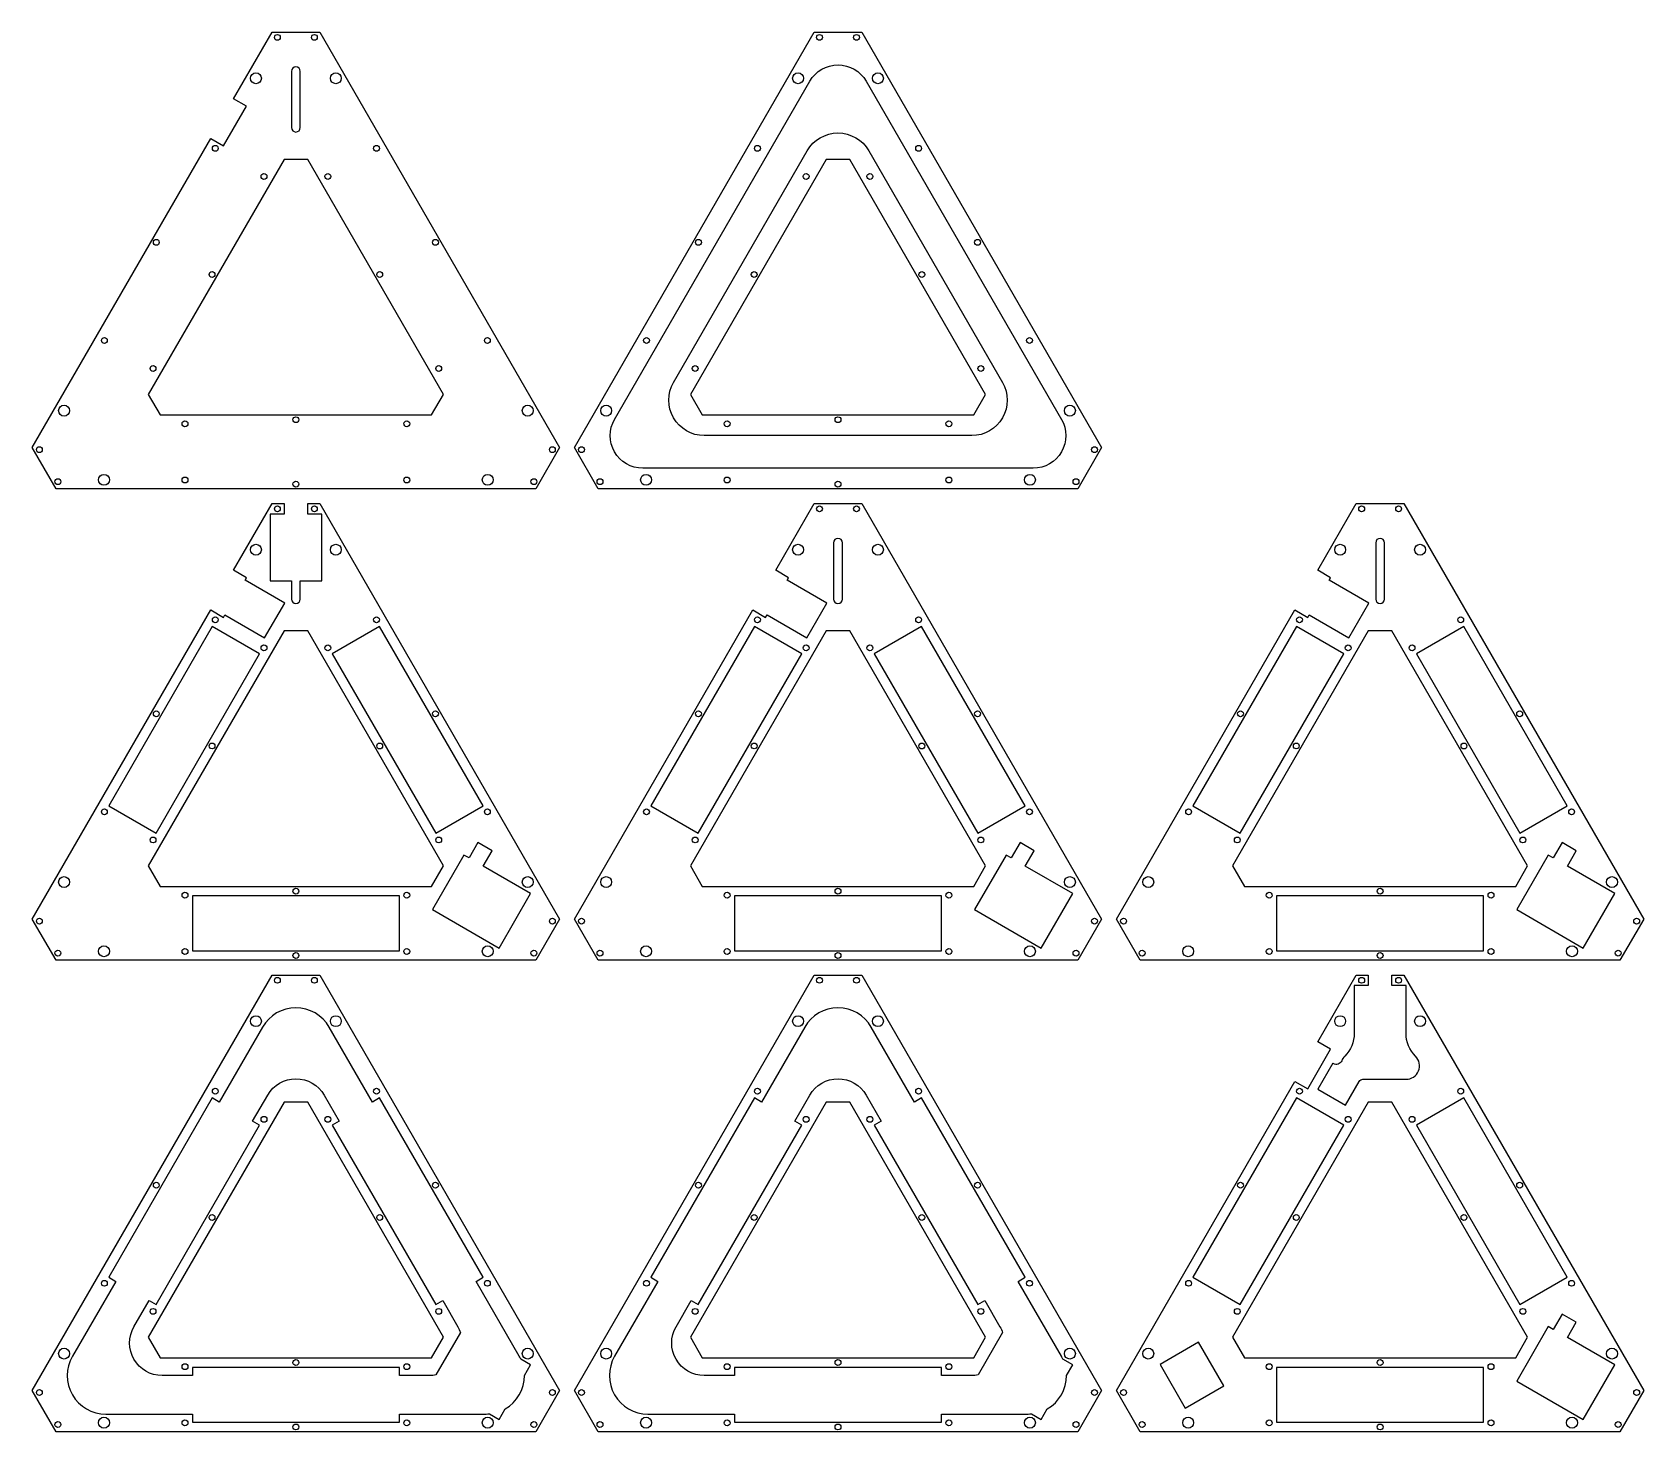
# Model space of a CAD drawing. Extents: x -89 to 456, y -56 to 417.
import ezdxf

# ---------------------------------------------------------------- set-up
doc = ezdxf.new("R2010")
doc.units = 0

# ---------------------------------------------------------------- blocks, each defined once
blk = doc.blocks.new('MYLAYER')
at = {"layer": 'Body_Slices', "color": 0}
for points in [[(89.13, -42.16), (81.08, -56.1), (-81.08, -56.1), (-89.13, -42.16), (-8.05, 98.27), (8.05, 98.27)], [(-4, 55.28), (-49.88, -24.18), (-45.88, -31.1), (45.88, -31.1), (49.88, -24.18), (4, 55.28)]]:
    blk.add_lwpolyline(points, close=True, dxfattribs=at)
for points in [[(-25.89, 55.36), (-28.27, 56.74), (-63.27, -3.88), (-60.89, -5.26), (-75.53, -30.6, 0.57735), (-64.27, -50.1), (-35, -50.1), (-35, -52.85), (35, -52.85), (35, -50.1), (64.27, -50.1, 0.021786), (65.4, -50.06), (68.69, -51.95), (70.76, -48.37, 0.268334), (77.27, -37.1), (79.34, -33.51), (76.05, -31.61, 0.021786), (75.53, -30.6), (60.89, -5.26), (63.27, -3.88), (28.27, 56.74), (25.89, 55.36), (11.26, 80.71, 0.57735), (-11.26, 80.71)], [(9.53, 57.71), (14.63, 48.86), (12.25, 47.49), (47.25, -13.13), (49.63, -11.76), (54.74, -20.6, -0.049153), (55.63, -22.57), (47.36, -36.89, -0.049153), (45.21, -37.1), (35, -37.1), (35, -34.35), (-35, -34.35), (-35, -37.1), (-45.21, -37.1, -0.57735), (-54.74, -20.6), (-49.63, -11.76), (-47.25, -13.13), (-12.25, 47.49), (-14.63, 48.86), (-9.53, 57.71, -0.57735)]]:
    blk.add_lwpolyline(points, format="xyb", close=True, dxfattribs=at)
for centre, radius in [((-6.25, 96.52), 0.99), ((6.25, 96.52), 0.99), ((-13.5, 82.7), 1.85), ((13.5, 82.7), 1.85), ((-27.25, 59.02), 0.99), ((27.25, 59.02), 0.99), ((-10.79, 49.52), 0.99), ((10.79, 49.52), 0.99), ((-47.19, 27.24), 0.99), ((47.18, 27.24), 0.99), ((-28.34, 16.36), 0.99), ((28.34, 16.36), 0.99), ((-64.73, -5.91), 0.99), ((64.73, -5.91), 0.99), ((-48.28, -15.41), 0.99), ((48.28, -15.41), 0.99), ((-78.37, -29.66), 1.85), ((0, -32.72), 0.99), ((78.37, -29.66), 1.85), ((-37.49, -34.1), 0.99), ((37.49, -34.1), 0.99), ((-86.71, -42.85), 0.99), ((86.71, -42.85), 0.99), ((-80.46, -53.67), 0.99), ((-64.87, -53.04), 1.85), ((-37.49, -53.1), 0.99), ((0, -54.48), 0.99), ((37.49, -53.1), 0.99), ((64.87, -53.04), 1.85), ((80.46, -53.67), 0.99)]:
    blk.add_circle(centre, radius, dxfattribs=at)
blk = doc.blocks.new('MYLAYER005')
at = {"layer": 'Body_Slices', "color": 0}
for points in [[(455.63, 117.21), (447.58, 103.27), (285.43, 103.27), (277.38, 117.21), (337.71, 221.7), (342.04, 219.2), (342.51, 220.02), (355.93, 212.27), (362.73, 224.05), (349.31, 231.8), (349.79, 232.62), (345.46, 235.12), (358.46, 257.64), (374.56, 257.64)], [(303.23, 155.49), (319.25, 146.24), (354.25, 206.86), (338.23, 216.11)], [(362.51, 214.65), (316.63, 135.19), (320.63, 128.27), (412.38, 128.27), (416.38, 135.19), (370.51, 214.65)], [(413.76, 146.24), (429.78, 155.49), (394.78, 216.11), (378.76, 206.86)], [(445.84, 125.86), (429.82, 135.11), (432.82, 140.31), (428.06, 143.06), (425.06, 137.86), (423.33, 138.86), (412.68, 120.42), (435.19, 107.42)], [(401.51, 106.52), (401.51, 125.02), (331.51, 125.02), (331.51, 106.52)]]:
    blk.add_lwpolyline(points, close=True, dxfattribs=at)
blk.add_lwpolyline([(365.01, 244.41), (365.01, 225.41, 1), (368.01, 225.41), (368.01, 244.41, 1)], format="xyb", close=True, dxfattribs=at)
for centre, radius in [((360.26, 255.89), 0.99), ((372.76, 255.89), 0.99), ((353.01, 242.07), 1.85), ((380.01, 242.07), 1.85), ((339.26, 218.39), 0.99), ((393.75, 218.39), 0.99), ((355.71, 208.89), 0.99), ((377.3, 208.89), 0.99), ((319.32, 186.61), 0.99), ((413.69, 186.62), 0.99), ((338.17, 175.74), 0.99), ((394.85, 175.73), 0.99), ((301.77, 153.46), 0.99), ((431.24, 153.46), 0.99), ((318.23, 143.96), 0.99), ((414.78, 143.96), 0.99), ((288.13, 129.71), 1.85), ((444.88, 129.71), 1.85), ((329.02, 125.27), 0.99), ((366.5, 126.65), 0.99), ((403.99, 125.27), 0.99), ((279.79, 116.53), 0.99), ((453.22, 116.53), 0.99), ((286.04, 105.7), 0.99), ((301.63, 106.33), 1.85), ((329.02, 106.27), 0.99), ((366.51, 104.89), 0.99), ((403.99, 106.27), 0.99), ((431.38, 106.33), 1.85), ((446.97, 105.7), 0.99)]:
    blk.add_circle(centre, radius, dxfattribs=at)
blk = doc.blocks.new('MYLAYER004')
at = {"layer": 'Body_Slices', "color": 0}
for points in [[(272.38, 117.21), (264.33, 103.27), (102.18, 103.27), (94.13, 117.21), (154.45, 221.7), (158.78, 219.2), (159.26, 220.02), (172.68, 212.27), (179.48, 224.05), (166.06, 231.8), (166.53, 232.62), (162.2, 235.12), (175.2, 257.64), (191.3, 257.64)], [(119.98, 155.49), (136, 146.24), (171, 206.86), (154.98, 216.11)], [(179.25, 214.65), (133.38, 135.19), (137.38, 128.27), (229.13, 128.27), (233.13, 135.19), (187.25, 214.65)], [(230.5, 146.24), (246.53, 155.49), (211.53, 216.11), (195.5, 206.86)], [(262.59, 125.86), (246.57, 135.11), (249.57, 140.31), (244.81, 143.06), (241.81, 137.86), (240.07, 138.86), (229.42, 120.42), (251.94, 107.42)], [(218.25, 106.52), (218.25, 125.02), (148.25, 125.02), (148.25, 106.52)]]:
    blk.add_lwpolyline(points, close=True, dxfattribs=at)
blk.add_lwpolyline([(181.75, 244.41), (181.75, 225.41, 1), (184.75, 225.41), (184.75, 244.41, 1)], format="xyb", close=True, dxfattribs=at)
for centre, radius in [((177, 255.89), 0.99), ((189.5, 255.89), 0.99), ((169.75, 242.07), 1.85), ((196.75, 242.07), 1.85), ((156.01, 218.39), 0.99), ((210.5, 218.39), 0.99), ((172.46, 208.89), 0.99), ((194.04, 208.89), 0.99), ((136.07, 186.61), 0.99), ((230.44, 186.62), 0.99), ((154.91, 175.74), 0.99), ((211.59, 175.73), 0.99), ((118.52, 153.46), 0.99), ((247.99, 153.46), 0.99), ((134.97, 143.96), 0.99), ((231.53, 143.96), 0.99), ((104.88, 129.71), 1.85), ((261.63, 129.71), 1.85), ((145.77, 125.27), 0.99), ((183.25, 126.65), 0.99), ((220.74, 125.27), 0.99), ((96.54, 116.53), 0.99), ((269.96, 116.53), 0.99), ((102.79, 105.7), 0.99), ((118.38, 106.33), 1.85), ((145.77, 106.27), 0.99), ((183.25, 104.89), 0.99), ((220.74, 106.27), 0.99), ((248.13, 106.33), 1.85), ((263.71, 105.7), 0.99)]:
    blk.add_circle(centre, radius, dxfattribs=at)
blk = doc.blocks.new('MYLAYER002')
at = {"layer": 'Body_Slices', "color": 0}
blk.add_lwpolyline([(350.49, 68.46), (345.46, 59.76), (354.82, 54.35), (359.41, 62.3, -0.267949), (360.71, 63.05), (375.26, 63.05, 0.668178), (378.48, 70.83, -0.198912), (375.26, 78.61), (375.26, 94.77), (370.51, 94.77), (370.51, 98.27), (374.56, 98.27), (455.63, -42.16), (447.58, -56.1), (285.43, -56.1), (277.38, -42.16), (337.71, 62.33), (342.04, 59.83), (349.79, 73.25), (345.46, 75.75), (358.46, 98.27), (362.51, 98.27), (362.51, 94.77), (357.76, 94.77), (357.76, 78.61, -0.198912), (354.53, 70.83, 0.100214), (353.53, 69.33, -0.455152), (350.68, 68.35)], format="xyb", close=True, dxfattribs=at)
for points in [[(303.23, -3.88), (319.25, -13.13), (354.25, 47.49), (338.23, 56.74)], [(362.51, 55.28), (316.63, -24.18), (320.63, -31.1), (412.38, -31.1), (416.38, -24.18), (370.51, 55.28)], [(394.78, 56.74), (378.76, 47.49), (413.76, -13.13), (429.78, -3.88)], [(445.84, -33.51), (429.82, -24.26), (432.82, -19.06), (428.06, -16.31), (425.06, -21.51), (423.33, -20.51), (412.68, -38.95), (435.19, -51.95)], [(300.66, -48.1), (313.65, -40.6), (305.15, -25.87), (292.16, -33.37)], [(401.51, -52.85), (401.51, -34.35), (331.51, -34.35), (331.51, -52.85)]]:
    blk.add_lwpolyline(points, close=True, dxfattribs=at)
for centre, radius in [((360.26, 96.52), 0.99), ((372.76, 96.52), 0.99), ((353.01, 82.7), 1.85), ((380.01, 82.7), 1.85), ((339.26, 59.02), 0.99), ((393.75, 59.02), 0.99), ((355.71, 49.52), 0.99), ((377.3, 49.52), 0.99), ((319.32, 27.24), 0.99), ((413.69, 27.24), 0.99), ((338.17, 16.36), 0.99), ((394.85, 16.36), 0.99), ((301.77, -5.91), 0.99), ((431.24, -5.91), 0.99), ((318.23, -15.41), 0.99), ((414.78, -15.41), 0.99), ((288.13, -29.66), 1.85), ((366.5, -32.72), 0.99), ((444.88, -29.66), 1.85), ((329.02, -34.1), 0.99), ((403.99, -34.1), 0.99), ((279.79, -42.85), 0.99), ((453.22, -42.85), 0.99), ((286.04, -53.67), 0.99), ((301.63, -53.04), 1.85), ((329.02, -53.1), 0.99), ((366.51, -54.48), 0.99), ((403.99, -53.1), 0.99), ((431.38, -53.04), 1.85), ((446.97, -53.67), 0.99)]:
    blk.add_circle(centre, radius, dxfattribs=at)
blk = doc.blocks.new('MYLAYER006')
at = {"layer": 'Body_Slices', "color": 0}
for points in [[(89.13, 276.58), (81.08, 262.64), (-81.08, 262.64), (-89.13, 276.58), (-28.8, 381.07), (-24.47, 378.57), (-16.72, 391.99), (-21.05, 394.49), (-8.05, 417.01), (8.05, 417.01)], [(-4, 374.02), (-49.88, 294.57), (-45.88, 287.64), (45.88, 287.64), (49.88, 294.57), (4, 374.02)]]:
    blk.add_lwpolyline(points, close=True, dxfattribs=at)
blk.add_lwpolyline([(-1.5, 403.78), (-1.5, 384.78, 1), (1.5, 384.78), (1.5, 403.78, 1)], format="xyb", close=True, dxfattribs=at)
for centre, radius in [((-6.25, 415.26), 0.99), ((6.25, 415.26), 0.99), ((-13.5, 401.45), 1.85), ((13.5, 401.45), 1.85), ((-27.25, 377.76), 0.99), ((27.25, 377.76), 0.99), ((-10.79, 368.26), 0.99), ((10.79, 368.26), 0.99), ((-47.19, 345.98), 0.99), ((47.18, 345.99), 0.99), ((-28.34, 335.11), 0.99), ((28.34, 335.1), 0.99), ((-64.73, 312.83), 0.99), ((64.73, 312.83), 0.99), ((-48.28, 303.33), 0.99), ((48.28, 303.33), 0.99), ((-78.37, 289.08), 1.85), ((78.37, 289.08), 1.85), ((-37.49, 284.64), 0.99), ((0, 286.02), 0.99), ((37.49, 284.64), 0.99), ((-86.71, 275.9), 0.99), ((86.71, 275.9), 0.99), ((-64.87, 265.7), 1.85), ((64.87, 265.7), 1.85), ((-80.46, 265.07), 0.99), ((-37.49, 265.64), 0.99), ((0, 264.26), 0.99), ((37.49, 265.64), 0.99), ((80.46, 265.07), 0.99)]:
    blk.add_circle(centre, radius, dxfattribs=at)
blk = doc.blocks.new('MYLAYER001')
at = {"layer": 'Body_Slices', "color": 0}
for points in [[(272.38, -42.16), (264.33, -56.1), (102.18, -56.1), (94.13, -42.16), (175.2, 98.27), (191.3, 98.27)], [(179.25, 55.28), (133.38, -24.18), (137.38, -31.1), (229.13, -31.1), (233.13, -24.18), (187.25, 55.28)]]:
    blk.add_lwpolyline(points, close=True, dxfattribs=at)
for points in [[(157.36, 55.36), (154.98, 56.74), (119.98, -3.88), (122.36, -5.26), (107.73, -30.6, 0.57735), (118.99, -50.1), (148.25, -50.1), (148.25, -52.85), (218.25, -52.85), (218.25, -50.1), (247.52, -50.1, 0.021786), (248.65, -50.06), (251.94, -51.95), (254.01, -48.37, 0.268334), (260.52, -37.1), (262.59, -33.51), (259.3, -31.61, 0.021786), (258.78, -30.6), (244.14, -5.26), (246.53, -3.88), (211.53, 56.74), (209.14, 55.36), (194.51, 80.71, 0.57735), (171.99, 80.71)], [(192.78, 57.71), (197.89, 48.86), (195.5, 47.49), (230.5, -13.13), (232.89, -11.76), (237.99, -20.6, -0.049153), (238.88, -22.57), (230.61, -36.89, -0.049153), (228.47, -37.1), (218.25, -37.1), (218.25, -34.35), (148.25, -34.35), (148.25, -37.1), (138.04, -37.1, -0.57735), (128.51, -20.6), (133.62, -11.76), (136, -13.13), (171, 47.49), (168.62, 48.86), (173.73, 57.71, -0.57735)]]:
    blk.add_lwpolyline(points, format="xyb", close=True, dxfattribs=at)
for centre, radius in [((177, 96.52), 0.99), ((189.5, 96.52), 0.99), ((169.75, 82.7), 1.85), ((196.75, 82.7), 1.85), ((156.01, 59.02), 0.99), ((210.5, 59.02), 0.99), ((172.46, 49.52), 0.99), ((194.04, 49.52), 0.99), ((136.07, 27.24), 0.99), ((230.44, 27.24), 0.99), ((154.91, 16.36), 0.99), ((211.59, 16.36), 0.99), ((118.52, -5.91), 0.99), ((247.99, -5.91), 0.99), ((134.97, -15.41), 0.99), ((231.53, -15.41), 0.99), ((104.88, -29.66), 1.85), ((183.25, -32.72), 0.99), ((261.63, -29.66), 1.85), ((145.77, -34.1), 0.99), ((220.74, -34.1), 0.99), ((96.54, -42.85), 0.99), ((269.96, -42.85), 0.99), ((102.79, -53.67), 0.99), ((118.38, -53.04), 1.85), ((145.77, -53.1), 0.99), ((183.25, -54.48), 0.99), ((220.74, -53.1), 0.99), ((248.13, -53.04), 1.85), ((263.71, -53.67), 0.99)]:
    blk.add_circle(centre, radius, dxfattribs=at)
blk = doc.blocks.new('MYLAYER003')
at = {"layer": 'Body_Slices', "color": 0}
blk.add_lwpolyline([(-1.5, 231.54), (-1.5, 225.41, 1), (1.5, 225.41), (1.5, 231.54), (8.75, 231.54), (8.75, 254.14), (4, 254.14), (4, 257.64), (8.05, 257.64), (89.13, 117.21), (81.08, 103.27), (-81.08, 103.27), (-89.13, 117.21), (-28.8, 221.7), (-24.47, 219.2), (-23.99, 220.02), (-10.57, 212.27), (-3.77, 224.05), (-17.19, 231.8), (-16.72, 232.62), (-21.05, 235.12), (-8.05, 257.64), (-4, 257.64), (-4, 254.14), (-8.75, 254.14), (-8.75, 231.54)], format="xyb", close=True, dxfattribs=at)
for points in [[(-63.27, 155.49), (-47.25, 146.24), (-12.25, 206.86), (-28.27, 216.11)], [(-4, 214.65), (-49.88, 135.19), (-45.88, 128.27), (45.88, 128.27), (49.88, 135.19), (4, 214.65)], [(28.27, 216.11), (12.25, 206.86), (47.25, 146.24), (63.27, 155.49)], [(79.34, 125.86), (63.32, 135.11), (66.32, 140.31), (61.55, 143.06), (58.55, 137.86), (56.82, 138.86), (46.17, 120.42), (68.69, 107.42)], [(35, 106.52), (35, 125.02), (-35, 125.02), (-35, 106.52)]]:
    blk.add_lwpolyline(points, close=True, dxfattribs=at)
for centre, radius in [((-6.25, 255.89), 0.99), ((6.25, 255.89), 0.99), ((-13.5, 242.07), 1.85), ((13.5, 242.07), 1.85), ((-27.25, 218.39), 0.99), ((27.25, 218.39), 0.99), ((-10.79, 208.89), 0.99), ((10.79, 208.89), 0.99), ((-47.19, 186.61), 0.99), ((47.18, 186.62), 0.99), ((-28.34, 175.74), 0.99), ((28.34, 175.73), 0.99), ((-64.73, 153.46), 0.99), ((64.73, 153.46), 0.99), ((-48.28, 143.96), 0.99), ((48.28, 143.96), 0.99), ((-78.37, 129.71), 1.85), ((78.37, 129.71), 1.85), ((-37.49, 125.27), 0.99), ((0, 126.65), 0.99), ((37.49, 125.27), 0.99), ((-86.71, 116.53), 0.99), ((86.71, 116.53), 0.99), ((-80.46, 105.7), 0.99), ((-64.87, 106.33), 1.85), ((-37.49, 106.27), 0.99), ((0, 104.89), 0.99), ((37.49, 106.27), 0.99), ((64.87, 106.33), 1.85), ((80.46, 105.7), 0.99)]:
    blk.add_circle(centre, radius, dxfattribs=at)
blk = doc.blocks.new('MYLAYER007')
at = {"layer": 'Body_Slices', "color": 0}
for points in [[(272.38, 276.58), (264.33, 262.64), (102.18, 262.64), (94.13, 276.58), (175.2, 417.01), (191.3, 417.01)], [(179.25, 374.02), (133.38, 294.57), (137.38, 287.64), (229.13, 287.64), (233.13, 294.57), (187.25, 374.02)]]:
    blk.add_lwpolyline(points, close=True, dxfattribs=at)
for points in [[(117.25, 269.64, -0.57735), (107.73, 286.14), (173.73, 400.45, -0.57735), (192.78, 400.45), (258.78, 286.14, -0.57735), (249.25, 269.64)], [(127.65, 298.64), (172.86, 376.95, -0.57735), (193.64, 376.95), (238.86, 298.64, -0.57735), (228.47, 280.64), (138.04, 280.64, -0.57735)]]:
    blk.add_lwpolyline(points, format="xyb", close=True, dxfattribs=at)
for centre, radius in [((177, 415.26), 0.99), ((189.5, 415.26), 0.99), ((169.75, 401.45), 1.85), ((196.75, 401.45), 1.85), ((156.01, 377.76), 0.99), ((210.5, 377.76), 0.99), ((172.46, 368.26), 0.99), ((194.04, 368.26), 0.99), ((136.07, 345.98), 0.99), ((230.44, 345.99), 0.99), ((154.91, 335.11), 0.99), ((211.59, 335.1), 0.99), ((118.52, 312.83), 0.99), ((247.99, 312.83), 0.99), ((134.97, 303.33), 0.99), ((231.53, 303.33), 0.99), ((104.88, 289.08), 1.85), ((261.63, 289.08), 1.85), ((145.77, 284.64), 0.99), ((183.25, 286.02), 0.99), ((220.74, 284.64), 0.99), ((96.54, 275.9), 0.99), ((269.96, 275.9), 0.99), ((118.38, 265.7), 1.85), ((248.13, 265.7), 1.85), ((102.79, 265.07), 0.99), ((145.77, 265.64), 0.99), ((183.25, 264.26), 0.99), ((220.74, 265.64), 0.99), ((263.71, 265.07), 0.99)]:
    blk.add_circle(centre, radius, dxfattribs=at)

msp = doc.modelspace()

# ---------------------------------------------------------------- block references
at = {"layer": 'Body_Slices', "color": 0}
for name in ['MYLAYER006', 'MYLAYER007', 'MYLAYER003', 'MYLAYER004', 'MYLAYER005', 'MYLAYER', 'MYLAYER001', 'MYLAYER002']:
    msp.add_blockref(name, (0, 0), dxfattribs=at)

doc.saveas('drawing.dxf')
